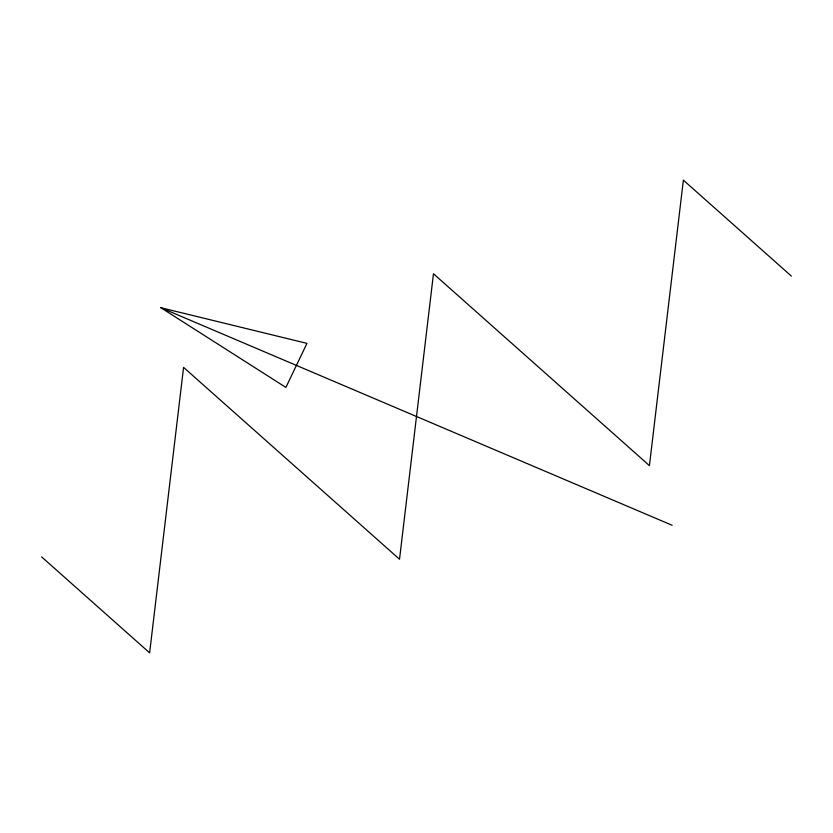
<?xml version="1.0" encoding="UTF-8"?>
<svg xmlns="http://www.w3.org/2000/svg" width="833" height="833" viewBox="0 0 833 833"><rect width="100%" height="100%" fill="white"/><g stroke="black" fill="none" stroke-linecap="round" stroke-linejoin="round"><path stroke-width="1.25" d="M160.821 307.71L306.95 343.373L285.886 387.428L160.821 307.71L672.179 525.29M791.35 276.077L683.372 180.147L649.428 465.626L433.472 273.755L399.528 559.245L183.572 367.374L149.628 652.853L41.65 556.923"/></g></svg>
